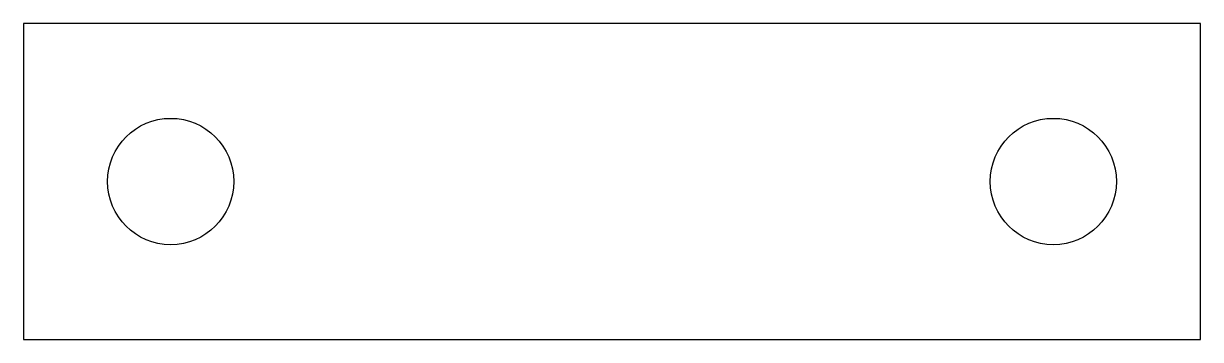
# Model space of a CAD drawing. Header units: millimetres. Extents: x -28 to 28, y 1059 to 1074.
import ezdxf

# ---------------------------------------------------------------- set-up
doc = ezdxf.new("R2010")
doc.units = ezdxf.units.MM

msp = doc.modelspace()

# ---------------------------------------------------------------- linework, layer by layer
msp.add_lwpolyline([(28, 1073.998), (-28, 1073.998), (-28, 1058.998), (28, 1058.998)], close=True)
for centre in [(-21, 1066.498), (21, 1066.498)]:
    msp.add_circle(centre, 3)

doc.saveas('drawing.dxf')
